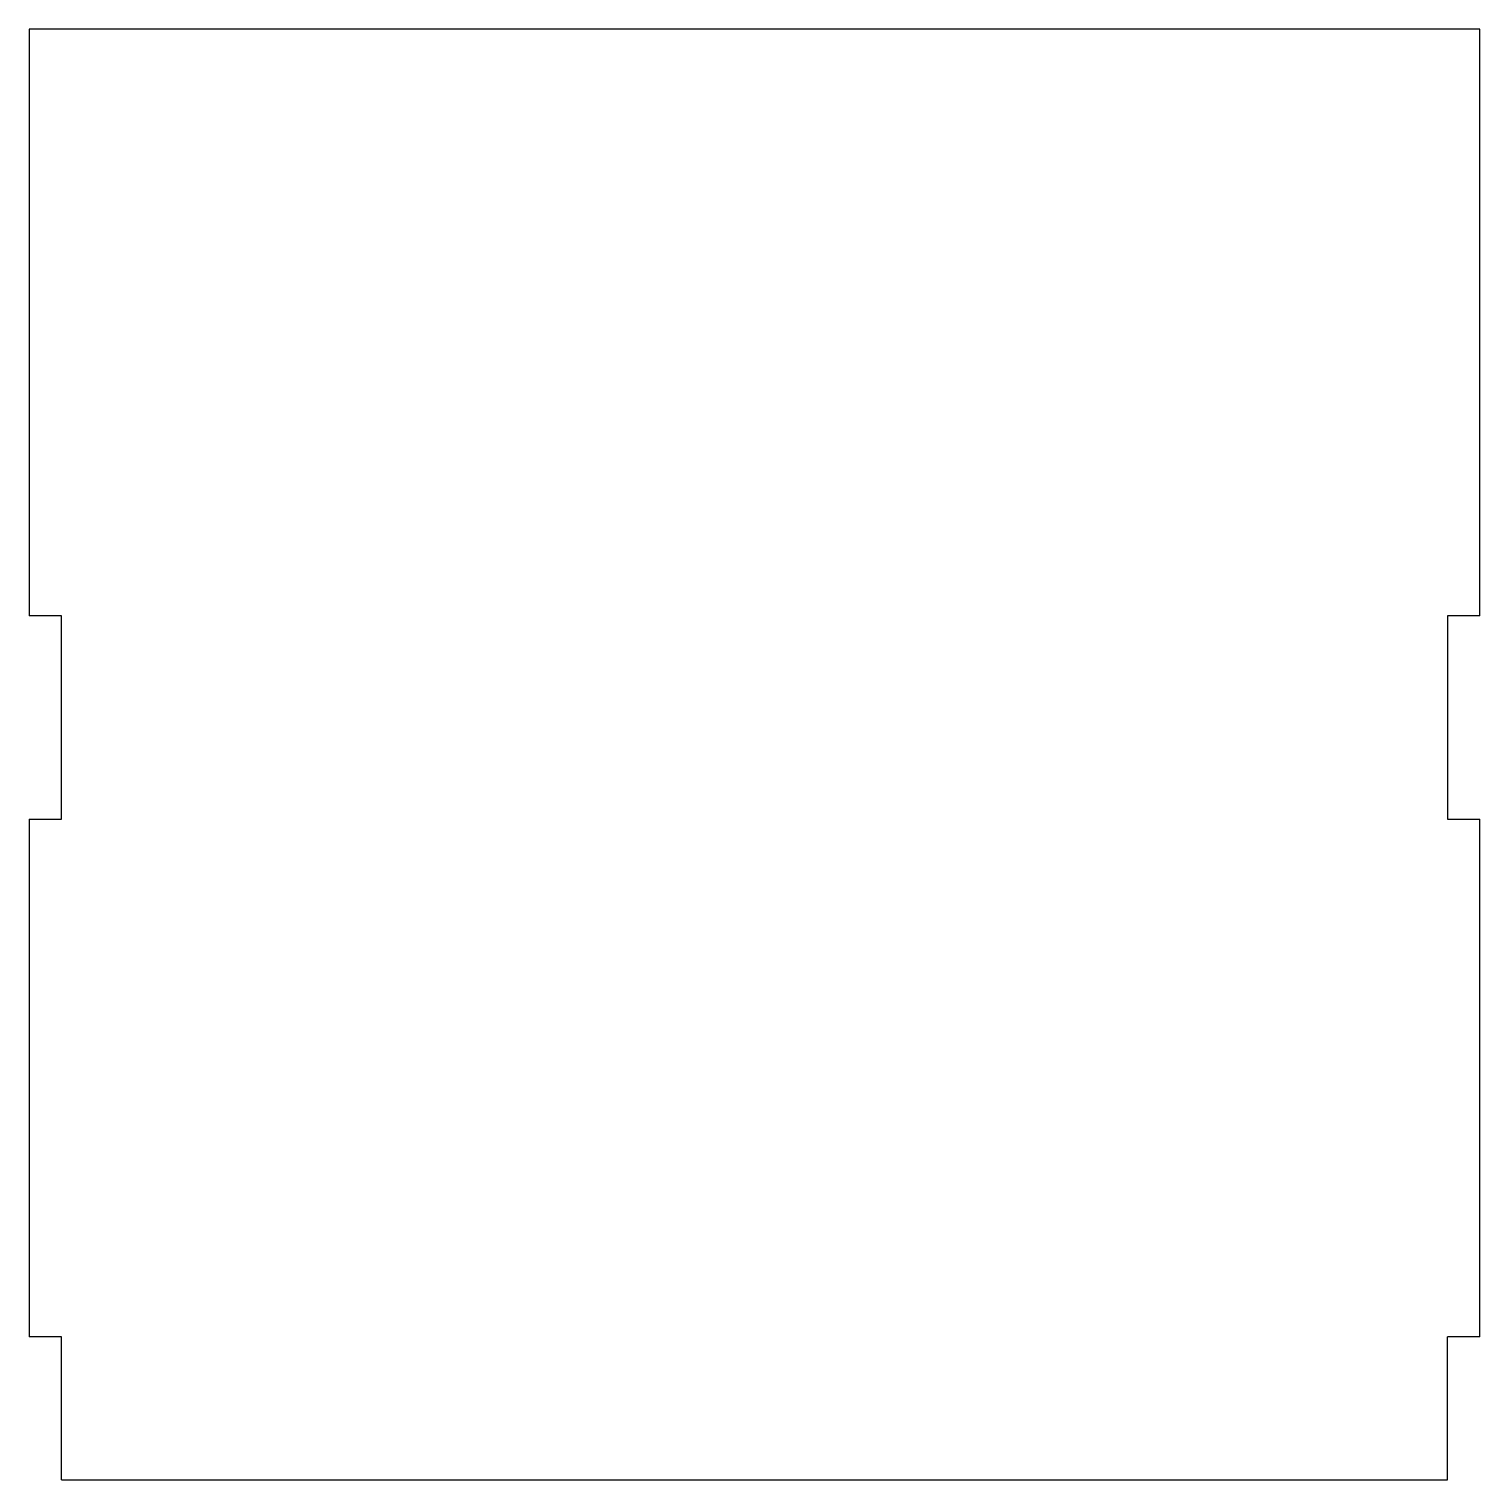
# Model space of a CAD drawing. Header units: millimetres. Extents: x -236 to 236, y -236 to 236.
import ezdxf

# ---------------------------------------------------------------- set-up
doc = ezdxf.new("R2010")
doc.units = ezdxf.units.MM
doc.layers.add('Shape2DView001', color=7, linetype='CONTINUOUS')

msp = doc.modelspace()

# ---------------------------------------------------------------- linework, layer by layer
at = {"layer": 'Shape2DView001'}
for p, q in [((-235.5, 235.5), (-235.5, 45)), ((235.5, 235.5), (-235.5, 235.5)), ((235.5, 45), (235.5, 235.5)), ((-225, 45), (-235.5, 45)), ((-225, -21), (-225, 45)), ((235.5, 45), (225, 45)), ((225, 45), (225, -21)), ((-235.5, -21), (-235.5, -189)), ((-235.5, -21), (-225, -21)), ((225, -21), (235.5, -21)), ((235.5, -189), (235.5, -21)), ((-225, -189), (-235.5, -189)), ((-225, -235.5), (-225, -189)), ((225, -235.5), (225, -189)), ((235.5, -189), (225, -189)), ((-225, -235.5), (225, -235.5))]:
    msp.add_line(p, q, dxfattribs=at)

doc.saveas('drawing.dxf')
